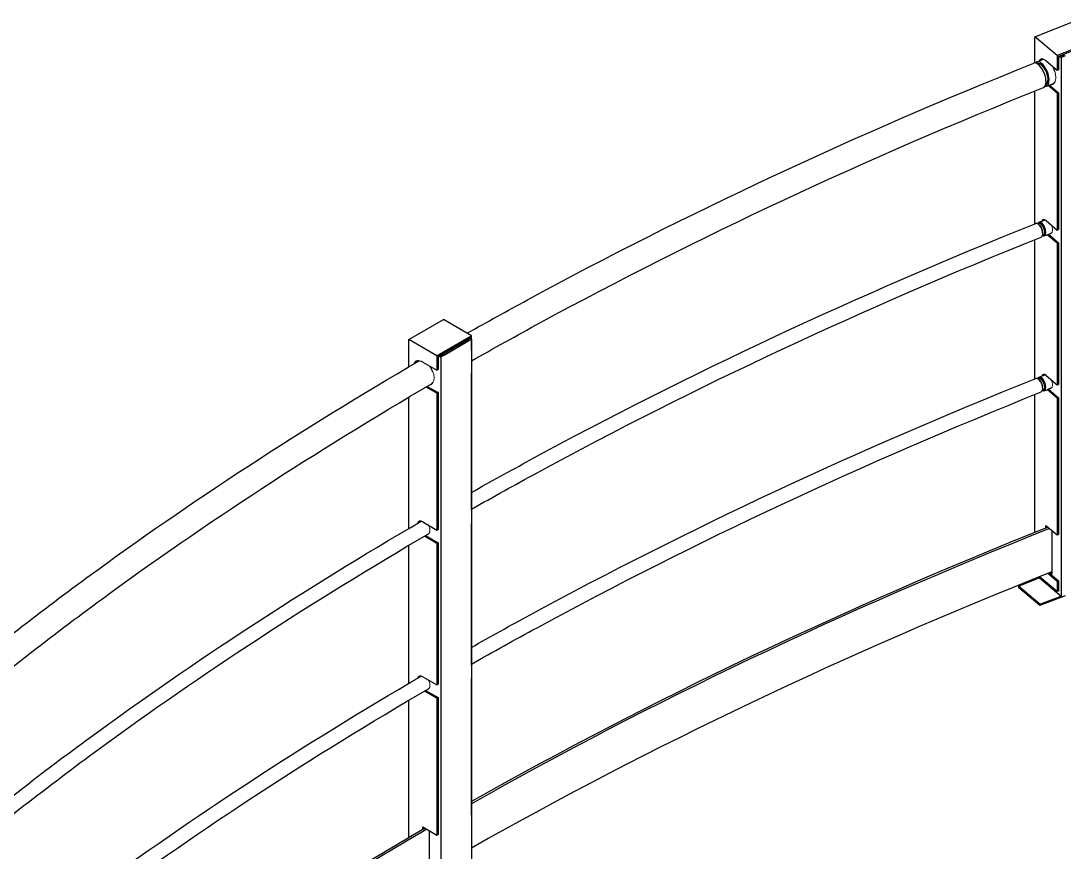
# Model space of a CAD drawing. Header units: millimetres. Extents: x 0 to 89100, y 0 to 63000.
# Drawn here: x 63430 to 64874, y 59887 to 61037 of the extents above; entities that cross this region are included whole.
import ezdxf

# ---------------------------------------------------------------- set-up
doc = ezdxf.new("R2010")
doc.units = ezdxf.units.MM
doc.header["$LTSCALE"] = 150
doc.layers.add('Visible', color=7, linetype='Continuous', lineweight=25)
doc.layers.add('Visible Narrow', color=7, linetype='Continuous', lineweight=18)

msp = doc.modelspace()

# ---------------------------------------------------------------- linework, layer by layer
at = {"layer": 'Visible'}
for p, q in [((64833.91, 61015.33), (64889.67, 61037.29)), ((64864.75, 60989.21), (64833.91, 61015.33)), ((64833.91, 60979.01), (64833.91, 61015.33)), ((64920.52, 61011.17), (64864.75, 60989.21)), ((64918.66, 61008.6), (64866.61, 60988.11)), ((64864.75, 60989.21), (64864.75, 60969)), ((64869.71, 60989.33), (64870.56, 60988.61)), ((64875.54, 60989), (64869.96, 60986.81)), ((64874.27, 60990.08), (64870.56, 60988.61)), ((64838.84, 60978.44), (64838.51, 60978.31)), ((64839.81, 60978.04), (64839.1, 60978.2)), ((64849.33, 60982.06), (64864.75, 60969)), ((64866.61, 60988.11), (64866.61, 60969.74)), ((64867.85, 60988.6), (64869.96, 60986.81)), ((64869.96, 60986.81), (64869.96, 60241.55)), ((64864.75, 60969), (64866.61, 60969.74)), ((64850.25, 60949.89), (64849.93, 60949.76)), ((64850.68, 60950.85), (64850.28, 60950.25)), ((64864.75, 60937.16), (64852.26, 60947.74)), ((64854.11, 60948.48), (64866.61, 60937.89)), ((64833.91, 60756.45), (64833.91, 60940.39)), ((64866.61, 60937.89), (64864.75, 60937.16)), ((64864.75, 60937.16), (64864.75, 60747.94)), ((64866.61, 60937.89), (64866.61, 60748.67)), ((64849.33, 60761), (64864.75, 60747.94)), ((64841.26, 60756.73), (64840.02, 60756.89)), ((64841.12, 60756.95), (64840.74, 60756.8)), ((64864.75, 60747.94), (64866.61, 60748.67)), ((64833.91, 60542.11), (64833.91, 60734.71)), ((64846.92, 60742.58), (64846.13, 60741.6)), ((64846.96, 60742.32), (64846.59, 60742.17)), ((64864.75, 60729.57), (64850.73, 60741.44)), ((64852.58, 60742.18), (64866.61, 60730.3)), ((64866.61, 60730.3), (64864.75, 60729.57)), ((64864.75, 60729.57), (64864.75, 60533.61)), ((64866.61, 60730.3), (64866.61, 60534.34)), ((63967.45, 60596.45), (64015.22, 60623.98)), ((64053.9, 60601.61), (64015.22, 60623.98)), ((64053.9, 60601.61), (64006.13, 60574.08)), ((64053.9, 60581.4), (64053.9, 60601.61)), ((64006.13, 60574.08), (63967.45, 60596.45)), ((63967.45, 60558.73), (63967.45, 60596.45)), ((64052.31, 60598.86), (64007.72, 60573.16)), ((64047.53, 60594.88), (64014.62, 60575.91)), ((64016.21, 60574.99), (64049.12, 60593.96)), ((64033.45, 60587.99), (64034.12, 60587.15)), ((64047.53, 60594.88), (64050.71, 60596.71)), ((64049.12, 60593.96), (64053.89, 60596.71)), ((64049.65, 60597.33), (64050.71, 60596.71)), ((64051.24, 60598.24), (64053.89, 60596.71)), ((64052.31, 60597.63), (64052.31, 60598.86)), ((64053.89, 60596.71), (64053.89, 59851.46)), ((64006.13, 60574.08), (64006.13, 60553.87)), ((64007.72, 60573.16), (64007.72, 60554.79)), ((64008.78, 60573.77), (64011.43, 60572.24)), ((64010.37, 60574.69), (64011.43, 60574.08)), ((64014.62, 60575.91), (64011.43, 60574.08)), ((64016.21, 60574.99), (64011.43, 60572.24)), ((64011.43, 60572.24), (64011.43, 59826.98)), ((64053.89, 60581.4), (64053.9, 60581.4)), ((63986.79, 60565.05), (64006.13, 60553.87)), ((64006.13, 60553.87), (64007.72, 60554.79)), ((64053.9, 60549.56), (64053.89, 60549.56)), ((64053.89, 60549.56), (64053.9, 60549.56)), ((64053.9, 60360.34), (64053.9, 60549.56)), ((64841.26, 60542.4), (64840.02, 60542.56)), ((64840.74, 60542.47), (64841.12, 60542.62)), ((64849.33, 60546.67), (64864.75, 60533.61)), ((64006.13, 60522.03), (63991.2, 60530.66)), ((63992.78, 60531.58), (64007.72, 60522.94)), ((64846.92, 60528.25), (64846.13, 60527.27)), ((64846.59, 60527.84), (64846.96, 60527.99)), ((64864.75, 60515.24), (64850.73, 60527.11)), ((64852.58, 60527.85), (64866.61, 60515.97)), ((64864.75, 60533.61), (64866.61, 60534.34)), ((63967.45, 60335.1), (63967.45, 60516.71)), ((64007.72, 60522.94), (64006.13, 60522.03)), ((64006.13, 60522.03), (64006.13, 60332.8)), ((64007.72, 60522.94), (64007.72, 60333.72)), ((64833.91, 60329.51), (64833.91, 60520.38)), ((64866.61, 60515.97), (64864.75, 60515.24)), ((64864.75, 60515.24), (64864.75, 60326.01)), ((64866.61, 60515.97), (64866.61, 60326.75)), ((64053.89, 60360.33), (64053.9, 60360.34)), ((63986.79, 60343.99), (64006.13, 60332.8)), ((64053.9, 60341.97), (64053.89, 60341.96)), ((64053.89, 60341.97), (64053.9, 60341.97)), ((64053.9, 60146.01), (64053.9, 60341.97)), ((64849.12, 60335.6), (64849.12, 60339.25)), ((64849.12, 60339.25), (64864.75, 60326.01)), ((63990.58, 60325.26), (64007.72, 60315.35)), ((64006.13, 60332.8), (64007.72, 60333.72)), ((64850.98, 60337.68), (64850.98, 60336.34)), ((64857.29, 60332.33), (64857.29, 60271.88)), ((64864.75, 60326.01), (64866.61, 60326.75)), ((63967.45, 60120.77), (63967.45, 60311.69)), ((64006.13, 60314.43), (63989, 60324.34)), ((64007.72, 60315.35), (64006.13, 60314.43)), ((64006.13, 60314.43), (64006.13, 60118.47)), ((64007.72, 60315.35), (64007.72, 60119.39)), ((64840.06, 60268.11), (64840.38, 60267.83)), ((64840.38, 60268.24), (64840.38, 60266.59)), ((64864.75, 60247.63), (64840.4, 60268.24)), ((64864.75, 60261.71), (64851.71, 60272.76)), ((64853.56, 60273.5), (64866.61, 60262.45)), ((64857.29, 60271.88), (64854.79, 60273.99)), ((64856.65, 60274.73), (64857.29, 60274.18)), ((64811.26, 60255.12), (64836.67, 60265.13)), ((64840.84, 60230.08), (64811.26, 60255.12)), ((64811.26, 60255.12), (64811.26, 60253.29)), ((64840.84, 60228.25), (64811.26, 60253.29)), ((64840.38, 60266.59), (64836.67, 60265.13)), ((64840.38, 60266.59), (64869.96, 60241.55)), ((64866.61, 60262.45), (64864.75, 60261.71)), ((64864.75, 60261.71), (64864.75, 60247.63)), ((64866.61, 60262.45), (64866.61, 60248.36)), ((64875.54, 60241.91), (64840.84, 60228.25)), ((64840.84, 60230.08), (64869.96, 60241.55)), ((64866.61, 60248.36), (64864.75, 60247.63)), ((64840.84, 60228.25), (64840.84, 60230.08)), ((64053.89, 60146), (64053.9, 60146.01)), ((63986.79, 60129.66), (64006.13, 60118.47)), ((64053.89, 60127.64), (64053.9, 60127.64)), ((64053.9, 60127.64), (64053.89, 60127.63)), ((64053.9, 59938.41), (64053.9, 60127.64)), ((64006.13, 60100.1), (63989, 60110.01)), ((63990.58, 60110.93), (64007.72, 60101.02)), ((64006.13, 60118.47), (64007.72, 60119.39)), ((63967.45, 59907.29), (63967.45, 60097.36)), ((64007.72, 60101.02), (64006.13, 60100.1)), ((64006.13, 60100.1), (64006.13, 59910.88)), ((64007.72, 60101.02), (64007.72, 59911.8)), ((64053.89, 59938.41), (64053.9, 59938.41)), ((63986.52, 59918.46), (63986.52, 59922.22)), ((63986.52, 59922.22), (64006.13, 59910.88)), ((63988.12, 59921.3), (63988.12, 59919.39)), ((63995.54, 59917), (63995.54, 59855.77)), ((64006.13, 59910.88), (64007.72, 59911.8))]:
    msp.add_line(p, q, dxfattribs=at)
for centre, major_axis, ratio, start_param, end_param in [((64838.91, 60961.91), (-6.73, 16.82), 0.4652068, 3.1415927, 6.2831853), ((64843.22, 60963.64), (-6.72, 16.82), 0.464625, 2.8626594, 6.5634917), ((64843.22, 60963.64), (5.82, -14.56), 0.464625, 0.0860926, 3.0575212), ((64849.33, 60966.14), (-7.14, 18.14), 0.4600428, 5.5752787, 6.6730613), ((64843.22, 60963.64), (5.71, -14.28), 0.464916, 0.3095624, 2.8320302), ((64851.19, 60966.87), (-7.14, 18.14), 0.4600428, 0.1115793, 0.3886787), ((64851.58, 60968.08), (7.14, -18.14), 0.4600428, 1.3357848, 1.7241362), ((64851.58, 60968.08), (7.14, -18.14), 0.4600428, 6.092044, 6.6731799), ((64853.44, 60968.81), (7.14, -18.14), 0.4600428, 6.0900144, 6.171606), ((64843.22, 60749.31), (-3.74, 9.37), 0.464625, 2.6334684, 6.7916151), ((64849.33, 60751.81), (-4.12, 10.47), 0.4600428, 5.5752787, 6.7558981), ((64851.19, 60752.54), (-4.12, 10.47), 0.4600428, 0.1942219, 0.4710365), ((64838.91, 60747.58), (-3.75, 9.37), 0.4652068, 3.1415927, 6.2831853), ((64843.22, 60749.31), (3.01, -7.52), 0.464625, 0.0214368, 3.121622), ((64843.22, 60749.31), (2.92, -7.31), 0.464916, 0.2569401, 2.8846526), ((64851.58, 60753.75), (4.12, -10.47), 0.4600428, 6.1288448, 6.4544396), ((63986.79, 60549.13), (-9.74, 16.89), 0.5768687, 5.4982037, 6.674803), ((63988.38, 60550.05), (-9.74, 16.89), 0.5768687, 0.0817825, 0.390267), ((63988.38, 60551.28), (9.74, -16.89), 0.5768687, 1.2587098, 1.7257701), ((64838.91, 60533.25), (-3.75, 9.37), 0.4652068, 3.1415927, 6.2831853), ((64843.22, 60534.98), (-3.74, 9.37), 0.464625, 2.6334684, 6.7916151), ((64843.22, 60534.98), (3.01, -7.52), 0.464625, 0.0214368, 3.121622), ((64843.22, 60534.98), (-2.92, 7.31), 0.464916, 3.3985327, 6.0262452), ((64849.33, 60537.48), (-4.12, 10.47), 0.4600428, 5.5752787, 6.7558981), ((64851.19, 60538.21), (-4.12, 10.47), 0.4600428, 0.1942219, 0.4710365), ((63988.38, 60551.28), (9.74, -16.89), 0.5768687, 6.1186558, 6.5961049), ((63989.97, 60552.19), (9.74, -16.89), 0.5768687, 6.1160755, 6.2014028), ((64851.58, 60539.42), (4.12, -10.47), 0.4600428, 6.1288448, 6.4544396), ((63986.79, 60334.8), (-5.62, 9.75), 0.5768687, 5.4982037, 6.7579316), ((63988.38, 60335.72), (-5.62, 9.75), 0.5768687, 0.1420759, 0.4728759), ((63988.38, 60336.95), (5.62, -9.75), 0.5768687, 1.4774501, 1.5151691), ((63988.38, 60336.95), (5.62, -9.75), 0.5768687, 6.1944153, 6.3770492), ((68289.52, 57458.25), (-6055.87, 0), 0.5773503, 5.3160064, 5.4869787), ((68289.52, 57458.25), (-6052.12, 0), 0.5773503, 5.3160096, 5.4875852), ((68289.52, 57397.02), (-6052.12, 0), 0.5773503, 5.3153834, 5.4875863), ((63986.79, 60120.47), (-5.62, 9.75), 0.5768687, 5.4982037, 6.7579316), ((63988.38, 60121.39), (-5.62, 9.75), 0.5768687, 0.1420759, 0.4728759), ((63988.38, 60122.61), (5.62, -9.75), 0.5768687, 1.4774501, 1.5151691), ((63988.38, 60122.61), (5.62, -9.75), 0.5768687, 6.1944153, 6.3770492), ((68289.52, 57458.25), (-6055.87, 0), 0.5773503, 5.5019078, 5.5666423), ((68289.52, 57458.25), (-6052.12, 0), 0.5773503, 5.5019108, 5.5666423)]:
    msp.add_ellipse(centre, major_axis=major_axis, ratio=ratio, start_param=start_param, end_param=end_param, dxfattribs=at)
for points, knots in [([(64047.99, 60605.03), (64075.53, 60620.57), (64103.33, 60635.96), (64350.57, 60770.22), (64585.02, 60879.8), (64832.18, 60978.73)], [4.91628083, 4.91628083, 4.91628083, 4.91628083, 4.9352992, 4.9352992, 5.08390601, 5.08390601, 5.08390601, 5.08390601]), ([(64839.1, 60978.2), (64838.59, 60978.32), (64838.05, 60978.39), (64837.16, 60978.39), (64836.81, 60978.37), (64836.47, 60978.32)], [5.11319314, 5.11319314, 5.11319314, 5.11319314, 5.23701811, 5.23701811, 5.31348358, 5.31348358, 5.31348358, 5.31348358]), ([(64848.46, 60948.35), (64848.74, 60948.55), (64849, 60948.77), (64849.65, 60949.39), (64849.99, 60949.81), (64850.28, 60950.25)], [2.39120775, 2.39120775, 2.39120775, 2.39120775, 2.46690038, 2.46690038, 2.59072535, 2.59072535, 2.59072535, 2.59072535]), ([(64053.89, 60566.75), (64085.15, 60584.48), (64116.75, 60602.02), (64366.53, 60737.67), (64599.71, 60846.66), (64845.64, 60945.1)], [4.91352259, 4.91352259, 4.91352259, 4.91352259, 4.9352992, 4.9352992, 5.08390601, 5.08390601, 5.08390601, 5.08390601]), ([(64053.9, 60384.82), (64080.76, 60399.96), (64107.87, 60414.96), (64354.1, 60548.68), (64588.27, 60658.13), (64835.16, 60756.95)], [4.9167339, 4.9167339, 4.9167339, 4.9167339, 4.9352992, 4.9352992, 5.08390601, 5.08390601, 5.08390601, 5.08390601]), ([(64840.02, 60756.89), (64839.74, 60756.93), (64839.45, 60756.94), (64838.85, 60756.91), (64838.54, 60756.86), (64838.08, 60756.73), (64837.91, 60756.68), (64837.76, 60756.61)], [5.16581551, 5.16581551, 5.16581551, 5.16581551, 5.26859154, 5.26859154, 5.37136756, 5.37136756, 5.42738937, 5.42738937, 5.42738937, 5.42738937]), ([(64053.9, 60361.65), (64083.91, 60378.64), (64114.23, 60395.45), (64362.99, 60530.55), (64596.46, 60639.67), (64842.66, 60738.22)], [4.9144414, 4.9144414, 4.9144414, 4.9144414, 4.9352992, 4.9352992, 5.08390601, 5.08390601, 5.08390601, 5.08390601]), ([(64844.3, 60740.25), (64844.46, 60740.31), (64844.62, 60740.38), (64845.04, 60740.61), (64845.3, 60740.78), (64845.75, 60741.17), (64845.96, 60741.38), (64846.13, 60741.6)], [2.27700706, 2.27700706, 2.27700706, 2.27700706, 2.33255093, 2.33255093, 2.43532696, 2.43532696, 2.53810298, 2.53810298, 2.53810298, 2.53810298]), ([(63321.23, 60111.4), (63385.64, 60164.36), (63452.56, 60216.29), (63665.09, 60372.01), (63818.6, 60472.15), (63981.44, 60566.9)], [4.7313998, 4.7313998, 4.7313998, 4.7313998, 4.78669239, 4.78669239, 4.90084786, 4.90084786, 4.90084786, 4.90084786]), ([(64053.9, 60170.49), (64080.76, 60185.63), (64107.87, 60200.63), (64354.1, 60334.35), (64588.27, 60443.79), (64835.16, 60542.62)], [4.9167339, 4.9167339, 4.9167339, 4.9167339, 4.9352992, 4.9352992, 5.08390601, 5.08390601, 5.08390601, 5.08390601]), ([(64837.76, 60542.28), (64837.91, 60542.35), (64838.08, 60542.4), (64838.54, 60542.53), (64838.85, 60542.58), (64839.45, 60542.61), (64839.74, 60542.6), (64840.02, 60542.56)], [2.42659227, 2.42659227, 2.42659227, 2.42659227, 2.48261407, 2.48261407, 2.5853901, 2.5853901, 2.68816612, 2.68816612, 2.68816612, 2.68816612]), ([(63334.41, 60075.31), (63401.29, 60130.64), (63470.96, 60184.86), (63685.4, 60341.98), (63837.83, 60441.43), (63999.63, 60535.57)], [4.72855583, 4.72855583, 4.72855583, 4.72855583, 4.78669239, 4.78669239, 4.90084108, 4.90084108, 4.90084108, 4.90084108]), ([(64846.13, 60527.27), (64845.96, 60527.05), (64845.75, 60526.84), (64845.3, 60526.45), (64845.04, 60526.28), (64844.62, 60526.05), (64844.46, 60525.98), (64844.3, 60525.92)], [5.31587865, 5.31587865, 5.31587865, 5.31587865, 5.41865468, 5.41865468, 5.5214307, 5.5214307, 5.57697458, 5.57697458, 5.57697458, 5.57697458]), ([(64053.9, 60147.32), (64083.91, 60164.31), (64114.23, 60181.12), (64362.99, 60316.22), (64596.46, 60425.34), (64842.66, 60523.89)], [4.9144414, 4.9144414, 4.9144414, 4.9144414, 4.9352992, 4.9352992, 5.08390601, 5.08390601, 5.08390601, 5.08390601]), ([(63334.41, 59897.5), (63396.21, 59948.07), (63460.32, 59997.7), (63669.25, 60150.78), (63822.14, 60250.55), (63984.32, 60344.96)], [4.733712, 4.733712, 4.733712, 4.733712, 4.78669239, 4.78669239, 4.90057803, 4.90057803, 4.90057803, 4.90057803]), ([(63334.41, 59871.39), (63399.85, 59925.36), (63467.94, 59978.27), (63680.59, 60134.08), (63832.91, 60233.48), (63994.54, 60327.57)], [4.7300339, 4.7300339, 4.7300339, 4.7300339, 4.78669239, 4.78669239, 4.9005956, 4.9005956, 4.9005956, 4.9005956]), ([(63334.41, 59683.17), (63396.21, 59733.74), (63460.32, 59783.37), (63669.25, 59936.45), (63822.14, 60036.22), (63984.32, 60130.63)], [4.733712, 4.733712, 4.733712, 4.733712, 4.78669239, 4.78669239, 4.90057803, 4.90057803, 4.90057803, 4.90057803]), ([(63334.41, 59657.06), (63399.85, 59711.03), (63467.94, 59763.94), (63680.59, 59919.75), (63832.91, 60019.15), (63994.54, 60113.24)], [4.7300339, 4.7300339, 4.7300339, 4.7300339, 4.78669239, 4.78669239, 4.9005956, 4.9005956, 4.9005956, 4.9005956])]:
    msp.add_open_spline(points, degree=3, knots=knots, dxfattribs=at)
for points in [[(64836.5, 60980.46), (64839.62, 60981.7), (64842.74, 60982.95), (64845.85, 60984.19)], [(64849.94, 60946.82), (64853.36, 60948.18), (64856.78, 60949.55), (64860.21, 60950.91)], [(64839.48, 60758.68), (64842.26, 60759.79), (64845.05, 60760.9), (64847.83, 60762)], [(64846.97, 60739.94), (64850.11, 60741.2), (64853.26, 60742.45), (64856.41, 60743.71)], [(64839.48, 60544.35), (64842.26, 60545.46), (64845.05, 60546.57), (64847.83, 60547.67)], [(64846.97, 60525.61), (64850.11, 60526.87), (64853.26, 60528.12), (64856.41, 60529.38)]]:
    msp.add_open_spline(points, degree=3, dxfattribs=at)
at = {"layer": 'Visible Narrow'}
for p, q in [((64049.04, 60594.01), (64047.61, 60594.83)), ((64014.7, 60575.86), (64016.13, 60575.04))]:
    msp.add_line(p, q, dxfattribs=at)
for centre, major_axis, start_param, end_param in [((64842.61, 60963.39), (5.87, -14.68), 0.4356858, 2.7059068), ((64839.99, 60748.02), (-3.16, 7.9), 3.8128551, 5.6149747), ((64842.14, 60748.87), (3.16, -7.9), 0.3883257, 2.753267), ((64842.14, 60534.54), (-3.16, 7.9), 3.5299183, 5.8948596), ((64839.99, 60533.69), (3.16, -7.9), 0.6712625, 2.473382)]:
    msp.add_ellipse(centre, major_axis=major_axis, ratio=0.464916, start_param=start_param, end_param=end_param, dxfattribs=at)
for points, knots in [([(64861.36, 60967.05), (64861.57, 60966.34), (64861.75, 60965.65), (64862.14, 60963.96), (64862.34, 60962.83), (64862.61, 60960.65), (64862.67, 60959.6), (64862.67, 60957.77), (64862.61, 60956.83), (64862.34, 60955.1), (64862.14, 60954.32), (64861.75, 60953.29), (64861.57, 60952.9), (64861.36, 60952.54)], [5.9820883, 5.9820883, 5.9820883, 5.9820883, 6.2589655, 6.2589655, 6.7060294, 6.7060294, 7.1530932, 7.1530932, 7.600157, 7.600157, 8.0472208, 8.0472208, 8.3240981, 8.3240981, 8.3240981, 8.3240981]), ([(64856.79, 60754.68), (64856.94, 60754.32), (64857.07, 60753.94), (64857.41, 60752.93), (64857.59, 60752.28), (64857.85, 60751.12), (64857.97, 60750.49), (64858.12, 60749.28), (64858.15, 60748.69), (64858.15, 60747.67), (64858.12, 60747.15), (64857.97, 60746.19), (64857.85, 60745.75), (64857.59, 60745.04), (64857.41, 60744.7), (64856.98, 60744.14), (64856.74, 60743.92), (64856.48, 60743.76), (64856.47, 60743.76), (64856.46, 60743.75)], [3.0914183, 3.0914183, 3.0914183, 3.0914183, 3.2368547, 3.2368547, 3.4858421, 3.4858421, 3.734828, 3.734828, 3.9838138, 3.9838138, 4.2327997, 4.2327997, 4.4817855, 4.4817855, 4.7307729, 4.7307729, 4.9797604, 4.9797604, 4.9877372, 4.9877372, 4.9877372, 4.9877372]), ([(64000.65, 60551.43), (64000.91, 60550.75), (64001.13, 60550.08), (64001.62, 60548.44), (64001.88, 60547.33), (64002.21, 60545.19), (64002.29, 60544.14), (64002.29, 60542.32), (64002.21, 60541.37), (64001.88, 60539.61), (64001.62, 60538.8), (64001.13, 60537.72), (64000.91, 60537.31), (64000.65, 60536.93)], [5.9820883, 5.9820883, 5.9820883, 5.9820883, 6.2589655, 6.2589655, 6.7060294, 6.7060294, 7.1530932, 7.1530932, 7.600157, 7.600157, 8.0472208, 8.0472208, 8.3240981, 8.3240981, 8.3240981, 8.3240981]), ([(64856.79, 60540.35), (64856.94, 60539.99), (64857.07, 60539.61), (64857.41, 60538.6), (64857.59, 60537.95), (64857.85, 60536.79), (64857.97, 60536.16), (64858.12, 60534.95), (64858.15, 60534.36), (64858.15, 60533.34), (64858.12, 60532.82), (64857.97, 60531.86), (64857.85, 60531.42), (64857.59, 60530.71), (64857.41, 60530.37), (64856.98, 60529.81), (64856.74, 60529.59), (64856.48, 60529.43), (64856.47, 60529.43), (64856.46, 60529.42)], [3.0914183, 3.0914183, 3.0914183, 3.0914183, 3.2368547, 3.2368547, 3.4858421, 3.4858421, 3.734828, 3.734828, 3.9838138, 3.9838138, 4.2327997, 4.2327997, 4.4817855, 4.4817855, 4.7307729, 4.7307729, 4.9797604, 4.9797604, 4.9877372, 4.9877372, 4.9877372, 4.9877372]), ([(63994.5, 60339.26), (63994.51, 60339.25), (63994.52, 60339.23), (63994.84, 60338.67), (63995.15, 60338.07), (63995.69, 60336.84), (63995.91, 60336.21), (63996.25, 60335.08), (63996.39, 60334.46), (63996.58, 60333.27), (63996.62, 60332.69), (63996.62, 60331.67), (63996.58, 60331.14), (63996.39, 60330.16), (63996.25, 60329.71), (63995.91, 60328.97), (63995.69, 60328.61), (63995.16, 60328), (63994.85, 60327.75), (63994.54, 60327.57)], [2.9798904, 2.9798904, 2.9798904, 2.9798904, 2.9878672, 2.9878672, 3.2368547, 3.2368547, 3.4858421, 3.4858421, 3.734828, 3.734828, 3.9838138, 3.9838138, 4.2327997, 4.2327997, 4.4817855, 4.4817855, 4.7307729, 4.7307729, 4.9769805, 4.9769805, 4.9769805, 4.9769805]), ([(63994.5, 60124.93), (63994.51, 60124.92), (63994.52, 60124.9), (63994.84, 60124.34), (63995.15, 60123.74), (63995.69, 60122.51), (63995.91, 60121.88), (63996.25, 60120.75), (63996.39, 60120.13), (63996.58, 60118.94), (63996.62, 60118.36), (63996.62, 60117.34), (63996.58, 60116.81), (63996.39, 60115.83), (63996.25, 60115.38), (63995.91, 60114.64), (63995.69, 60114.28), (63995.16, 60113.67), (63994.85, 60113.42), (63994.54, 60113.24)], [2.9798904, 2.9798904, 2.9798904, 2.9798904, 2.9878672, 2.9878672, 3.2368547, 3.2368547, 3.4858421, 3.4858421, 3.734828, 3.734828, 3.9838138, 3.9838138, 4.2327997, 4.2327997, 4.4817855, 4.4817855, 4.7307729, 4.7307729, 4.9769805, 4.9769805, 4.9769805, 4.9769805])]:
    msp.add_open_spline(points, degree=3, knots=knots, dxfattribs=at)

doc.saveas('drawing.dxf')
